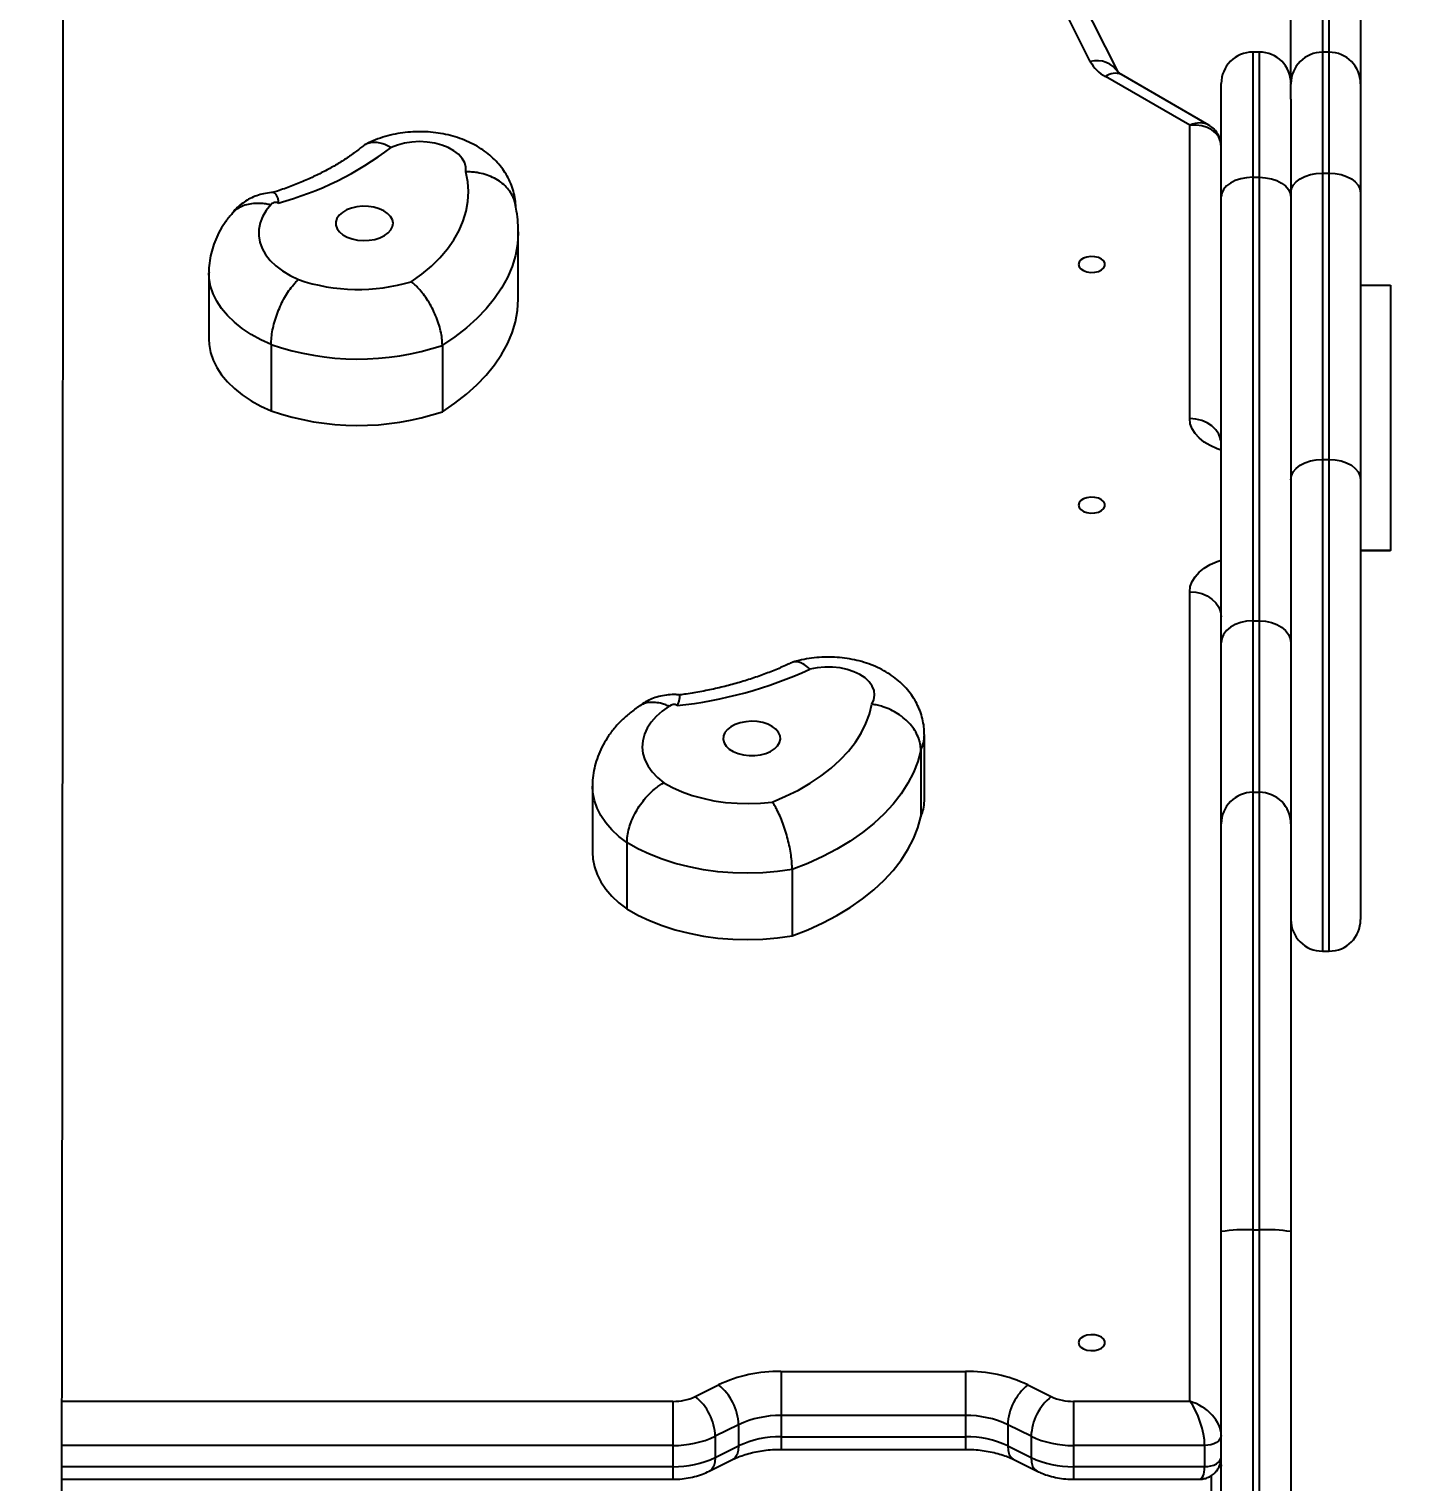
# Model space of a CAD drawing. Header units: millimetres. Extents: x -5684 to 4493, y -3963 to 3401.
# Drawn here: x -1857.9 to -1439.6, y 1134 to 1572 of the extents above; entities that cross this region are included whole.
import ezdxf

# ---------------------------------------------------------------- set-up
doc = ezdxf.new("R2010")
doc.units = ezdxf.units.MM
for name, color, linetype in [('DIKOM_ОБЪЕКТ', 7, 'Continuous'), ('DIKOM_РАЗМЕР_ЗОНА', 7, 'Continuous'), ('DIKOM_РАЗМЕР_ОБЪЕКТА', 7, 'Continuous')]:
    doc.layers.add(name, color=color, linetype=linetype)
doc.styles.add('style1', font='arial.ttf', dxfattribs={"width": 0.8})
doc.dimstyles.new('1-50', dxfattribs={"dimtxt": 300, "dimasz": 200, "dimexe": 100, "dimexo": 0, "dimgap": 100, "dimtad": 1, "dimdec": 0, "dimtxsty": 'style1', "dimcen": 0, "dimclrd": 7, "dimclre": 7, "dimadec": 1, "dimazin": 2, "dimtfac": 1, "dimtdec": 0, "dimtmove": 0, "dimatfit": 3, "dimfxl": 0, "dimlwd": 25, "dimlwe": 18, "dimarcsym": 0})

# ---------------------------------------------------------------- blocks, each defined once
blk = doc.blocks.new('*D10')
at = {"layer": 'Defpoints', "color": 0, "transparency": 16777216}
for p in [(-1818.33, 3401.44), (-5234.13, -2954), (1.4, -2954)]:
    blk.add_point(p, dxfattribs=at)
at = {"layer": 'DIKOM_РАЗМЕР_ЗОНА', "color": 7, "lineweight": 18, "transparency": 16777216}
for p, q in [((-1818.33, 3401.44), (-5334.13, 3401.44)), ((1.4, -2954), (-5334.13, -2954))]:
    blk.add_line(p, q, dxfattribs=at)
at = {"layer": 'DIKOM_РАЗМЕР_ЗОНА', "color": 7, "lineweight": 25, "transparency": 16777216}
blk.add_line((-5234.13, 3201.44), (-5234.13, -2754), dxfattribs=at)
at = {"layer": 'DIKOM_РАЗМЕР_ЗОНА', "color": 7, "transparency": 16777216}
for points in [[(-5267.46, 3201.44), (-5200.79, 3201.44), (-5234.13, 3401.44)], [(-5267.46, -2754), (-5200.79, -2754), (-5234.13, -2954)]]:
    blk.add_solid(points, dxfattribs=at)
at = {"layer": 'DIKOM_РАЗМЕР_ЗОНА', "color": 0, "transparency": 16777216, "insert": (-5487.4, -234.84), "char_height": 300, "attachment_point": 5, "rotation": 90, "style": 'style1'}
blk.add_mtext('6350', dxfattribs=at)
blk = doc.blocks.new('*D11')
at = {"layer": 'Defpoints', "color": 0, "transparency": 16777216}
for p in [(-3580.77, 1935), (-1952.03, 1935), (1.4, -915)]:
    blk.add_point(p, dxfattribs=at)
at = {"layer": 'DIKOM_РАЗМЕР_ОБЪЕКТА', "color": 7, "lineweight": 18, "transparency": 16777216}
for p, q in [((-1952.03, 1935), (-3680.77, 1935)), ((1.4, -915), (-3680.77, -915))]:
    blk.add_line(p, q, dxfattribs=at)
at = {"layer": 'DIKOM_РАЗМЕР_ОБЪЕКТА', "color": 7, "lineweight": 25, "transparency": 16777216}
blk.add_line((-3580.77, -715), (-3580.77, 1735), dxfattribs=at)
at = {"layer": 'DIKOM_РАЗМЕР_ОБЪЕКТА', "color": 7, "transparency": 16777216}
for points in [[(-3614.1, 1735), (-3547.44, 1735), (-3580.77, 1935)], [(-3614.1, -715), (-3547.44, -715), (-3580.77, -915)]]:
    blk.add_solid(points, dxfattribs=at)
at = {"layer": 'DIKOM_РАЗМЕР_ОБЪЕКТА', "color": 0, "transparency": 16777216, "insert": (-3833.94, 268.84), "char_height": 300, "attachment_point": 5, "rotation": 90, "style": 'style1'}
blk.add_mtext('2850', dxfattribs=at)

msp = doc.modelspace()

# ---------------------------------------------------------------- linework, layer by layer
at = {"layer": 'DIKOM_ОБЪЕКТ'}
for p, q in [((-1468.1, 1676.92), (-1468.1, 1565.04)), ((-1466.1, 1565.04), (-1466.1, 1676.92)), ((-1477.6, 1555.58), (-1477.6, 1669.28)), ((-1456.6, 1669.28), (-1456.6, 1555.54)), ((-1538.07, 1562.22), (-1574.33, 1634.5)), ((-1529.58, 1558.88), (-1565.84, 1631.16)), ((-1487.1, 1565.08), (-1489.1, 1565.08)), ((-1489.1, 1565.08), (-1489.1, 1527.34)), ((-1487.1, 1527.34), (-1487.1, 1565.08)), ((-1466.1, 1565.04), (-1468.1, 1565.04)), ((-1468.1, 1565.04), (-1468.1, 1528.61)), ((-1466.1, 1528.61), (-1466.1, 1565.04)), ((-1508.1, 1543.02), (-1533.46, 1557.69)), ((-1502.35, 1543.07), (-1528.7, 1558.31)), ((-1498.6, 1521.42), (-1498.6, 1555.58)), ((-1477.6, 1555.58), (-1477.6, 1555.46)), ((-1477.6, 1550.88), (-1477.6, 1555.46)), ((-1456.6, 1555.54), (-1456.6, 1522.75)), ((-1477.6, 1550.88), (-1477.6, 1521.42)), ((-1508.1, 1454.58), (-1508.1, 1543.02)), ((-1489.1, 1527.34), (-1489.1, 1393.59)), ((-1489.1, 1527.34), (-1487.1, 1527.34)), ((-1487.1, 1393.59), (-1487.1, 1527.34)), ((-1468.1, 1528.61), (-1468.1, 1442.29)), ((-1468.1, 1528.61), (-1466.1, 1528.61)), ((-1466.1, 1442.29), (-1466.1, 1528.61)), ((-1498.6, 1386.99), (-1498.6, 1521.42)), ((-1477.6, 1521.42), (-1477.6, 1386.99)), ((-1456.6, 1522.75), (-1456.6, 1436.14)), ((-1710.47, 1490.91), (-1710.47, 1510.91)), ((-1803.7, 1498.52), (-1803.7, 1478.52)), ((-1456.6, 1494.8), (-1447.6, 1494.8)), ((-1447.6, 1494.8), (-1447.6, 1414.81)), ((-1784.94, 1476.93), (-1784.94, 1456.93)), ((-1733.34, 1476.67), (-1733.34, 1456.66)), ((-1468.1, 1442.29), (-1466.1, 1442.29)), ((-1468.1, 1442.29), (-1468.1, 1294.01)), ((-1466.1, 1294.01), (-1466.1, 1442.29)), ((-1456.6, 1436.14), (-1456.6, 1303.51)), ((-1447.6, 1414.81), (-1456.6, 1414.81)), ((-1447.6, 1414.75), (-1456.6, 1414.75)), ((-1447.6, 1414.75), (-1447.6, 1414.81)), ((-1508.1, 1158.28), (-1508.1, 1402.39)), ((-1489.1, 1393.59), (-1489.1, 1341.9)), ((-1489.1, 1393.59), (-1487.1, 1393.59)), ((-1487.1, 1341.9), (-1487.1, 1393.59)), ((-1498.6, 1332.4), (-1498.6, 1386.99)), ((-1477.6, 1386.99), (-1477.6, 1332.4)), ((-1588.06, 1339.28), (-1588.06, 1359.28)), ((-1589.15, 1354.56), (-1589.15, 1334.55)), ((-1688.1, 1343.77), (-1688.1, 1323.76)), ((-1489.1, 1341.9), (-1487.1, 1341.9)), ((-1677.7, 1326.75), (-1677.7, 1306.74)), ((-1627.93, 1318.58), (-1627.93, 1298.58)), ((-1477.6, 1311.42), (-1477.6, 1311.43)), ((-1468.1, 1294.01), (-1466.1, 1294.01)), ((-1498.6, 1110.95), (-1498.6, 1209.44)), ((-1489.1, 1209.95), (-1489.1, 1101.01)), ((-1489.1, 1209.95), (-1487.1, 1209.95)), ((-1487.1, 1101.01), (-1487.1, 1209.95)), ((-1477.6, 1209.44), (-1477.6, 1093.61)), ((-1477.6, 1175.49), (-1477.6, 1175.48)), ((-1631.27, 1167.3), (-1575.69, 1167.3)), ((-1631.27, 1167.3), (-1631.27, 1154)), ((-1575.69, 1167.3), (-1575.69, 1154)), ((-1657.14, 1159.73), (-1650.1, 1163.23)), ((-1556.87, 1163.23), (-1549.83, 1159.73)), ((-1847.97, 1158.28), (-1663.84, 1158.28)), ((-1663.84, 1158.28), (-1663.84, 1144.98)), ((-1543.13, 1158.28), (-1543.13, 1144.98)), ((-1543.13, 1158.28), (-1508.1, 1158.28)), ((-1575.69, 1154), (-1631.27, 1154)), ((-1631.27, 1154), (-1631.27, 1147.6)), ((-1575.69, 1154), (-1575.69, 1147.6)), ((-1644.04, 1151.24), (-1651.08, 1147.74)), ((-1651.08, 1147.74), (-1651.08, 1141.34)), ((-1644.04, 1151.24), (-1644.04, 1144.84)), ((-1555.89, 1147.74), (-1562.93, 1151.24)), ((-1562.93, 1151.24), (-1562.93, 1144.84)), ((-1555.89, 1147.74), (-1555.89, 1141.34)), ((-1663.84, 1144.98), (-1847.99, 1144.98)), ((-1663.84, 1144.98), (-1663.84, 1138.58)), ((-1651.08, 1141.34), (-1644.04, 1144.84)), ((-1631.27, 1147.6), (-1575.69, 1147.6)), ((-1631.27, 1147.6), (-1631.27, 1143.79)), ((-1631.27, 1143.79), (-1575.69, 1143.79)), ((-1575.69, 1147.6), (-1575.69, 1143.79)), ((-1562.93, 1144.84), (-1555.89, 1141.34)), ((-1503.6, 1144.98), (-1543.13, 1144.98)), ((-1543.13, 1144.98), (-1543.13, 1138.58)), ((-1503.6, 1144.98), (-1503.6, 1138.58)), ((-1652.91, 1137.22), (-1645.87, 1140.72)), ((-1561.1, 1140.72), (-1554.06, 1137.22)), ((-1848, 1138.58), (-1663.84, 1138.58)), ((-1848, 1134.77), (-1663.84, 1134.77)), ((-1663.84, 1138.58), (-1663.84, 1134.77)), ((-1543.13, 1138.58), (-1503.6, 1138.58)), ((-1543.13, 1138.58), (-1543.13, 1134.77)), ((-1543.13, 1134.77), (-1505.4, 1134.77)), ((-1501.6, 1135.89), (-1501.6, 1130.63)), ((-1498.6, 1138.77), (-1499.2, 1138.77))]:
    msp.add_line(p, q, dxfattribs=at)
at = {"layer": 'DIKOM_ОБЪЕКТ', "flags": 128}
for points in [[(-1726.22, 1528.96), (-1726.22, 1530.35), (-1726.59, 1531.72), (-1727.34, 1533.04), (-1728.44, 1534.26), (-1729.86, 1535.36), (-1731.56, 1536.3), (-1733.5, 1537.07), (-1735.62, 1537.62), (-1737.87, 1537.97), (-1740.18, 1538.08), (-1742.49, 1537.97), (-1744.74, 1537.62), (-1746.86, 1537.06), (-1748.8, 1536.3)], [(-1742.69, 1495.86), (-1739.52, 1498.14), (-1736.65, 1500.56), (-1734.07, 1503.1), (-1731.81, 1505.75), (-1729.88, 1508.49), (-1728.29, 1511.31), (-1727.05, 1514.18), (-1726.16, 1517.11), (-1725.63, 1520.07), (-1725.47, 1523.04), (-1725.66, 1526.01), (-1726.22, 1528.96)], [(-1489.1, 1527.34), (-1490.96, 1527.22), (-1492.74, 1526.89), (-1494.38, 1526.34), (-1495.82, 1525.61), (-1497, 1524.71), (-1497.88, 1523.69), (-1498.42, 1522.58), (-1498.6, 1521.42)], [(-1487.1, 1527.34), (-1485.25, 1527.22), (-1483.47, 1526.89), (-1481.83, 1526.34), (-1480.39, 1525.61), (-1479.2, 1524.71), (-1478.33, 1523.69), (-1477.79, 1522.58), (-1477.6, 1521.42)], [(-1477.6, 1522.75), (-1477.42, 1523.89), (-1476.88, 1524.99), (-1476, 1526.01), (-1474.82, 1526.89), (-1473.38, 1527.62), (-1471.74, 1528.16), (-1469.96, 1528.5), (-1468.1, 1528.61)], [(-1466.1, 1528.61), (-1464.25, 1528.5), (-1462.47, 1528.16), (-1460.83, 1527.62), (-1459.39, 1526.89), (-1458.2, 1526.01), (-1457.33, 1524.99), (-1456.79, 1523.89), (-1456.6, 1522.75)], [(-1784.98, 1519.02), (-1786.41, 1517.28), (-1787.5, 1515.45), (-1788.25, 1513.56), (-1788.64, 1511.64), (-1788.66, 1509.69), (-1788.33, 1507.76), (-1787.64, 1505.87), (-1786.59, 1504.03), (-1785.21, 1502.27), (-1783.52, 1500.62), (-1781.52, 1499.09), (-1779.25, 1497.7), (-1776.74, 1496.48)], [(-1782.77, 1519.58), (-1783.08, 1519.69), (-1783.44, 1519.74), (-1783.8, 1519.74), (-1784.15, 1519.69), (-1784.46, 1519.58), (-1784.72, 1519.42), (-1784.89, 1519.23), (-1784.98, 1519.02)], [(-1752.37, 1517.87), (-1753.95, 1518.32), (-1755.64, 1518.56), (-1757.39, 1518.6), (-1759.11, 1518.43), (-1760.74, 1518.06), (-1762.2, 1517.49), (-1763.45, 1516.76), (-1764.43, 1515.89), (-1765.1, 1514.92), (-1765.43, 1513.9), (-1765.41, 1512.85), (-1765.03, 1511.83), (-1764.32, 1510.87), (-1763.31, 1510.02), (-1762.03, 1509.31), (-1760.53, 1508.76), (-1758.89, 1508.41), (-1757.16, 1508.27), (-1755.42, 1508.34), (-1753.73, 1508.61), (-1752.18, 1509.08), (-1750.81, 1509.74), (-1749.69, 1510.54), (-1748.86, 1511.46), (-1748.36, 1512.46), (-1748.21, 1513.51), (-1748.41, 1514.55), (-1748.95, 1515.54), (-1749.82, 1516.45), (-1750.97, 1517.24), (-1752.37, 1517.87)], [(-1710.47, 1510.89), (-1710.47, 1510.59), (-1710.7, 1507.19), (-1711.32, 1503.8), (-1712.33, 1500.45), (-1713.72, 1497.15), (-1715.48, 1493.91), (-1717.61, 1490.75), (-1720.09, 1487.69), (-1722.92, 1484.73), (-1726.09, 1481.9), (-1729.56, 1479.21), (-1733.34, 1476.67)], [(-1541.6, 1501.06), (-1541.43, 1500.35), (-1540.91, 1499.71), (-1540.1, 1499.19), (-1539.07, 1498.83), (-1537.9, 1498.67), (-1536.71, 1498.72), (-1535.6, 1498.98), (-1534.67, 1499.43), (-1534, 1500.02), (-1533.65, 1500.7), (-1533.65, 1501.42), (-1534, 1502.1), (-1534.67, 1502.69), (-1535.6, 1503.14), (-1536.71, 1503.4), (-1537.9, 1503.45), (-1539.07, 1503.29), (-1540.1, 1502.94), (-1540.91, 1502.41), (-1541.43, 1501.77), (-1541.6, 1501.06)], [(-1784.94, 1476.93), (-1788.07, 1478.37), (-1790.97, 1479.98), (-1793.62, 1481.73), (-1795.99, 1483.62), (-1798.08, 1485.63), (-1799.85, 1487.74), (-1801.3, 1489.94), (-1802.42, 1492.21), (-1803.19, 1494.53), (-1803.61, 1496.89), (-1803.7, 1498.5)], [(-1733.34, 1456.66), (-1729.56, 1459.21), (-1726.09, 1461.9), (-1722.92, 1464.73), (-1720.09, 1467.68), (-1717.61, 1470.75), (-1715.48, 1473.9), (-1713.72, 1477.14), (-1712.33, 1480.45), (-1711.32, 1483.8), (-1710.7, 1487.18), (-1710.47, 1490.59), (-1710.47, 1490.91)], [(-1803.7, 1478.52), (-1803.61, 1476.88), (-1803.19, 1474.53), (-1802.42, 1472.21), (-1801.3, 1469.94), (-1799.85, 1467.74), (-1798.08, 1465.63), (-1795.99, 1463.62), (-1793.62, 1461.73), (-1790.97, 1459.97), (-1788.07, 1458.37), (-1784.94, 1456.93)], [(-1498.6, 1445.06), (-1499.84, 1445.49), (-1501.89, 1446.42), (-1503.71, 1447.51), (-1505.25, 1448.74), (-1506.48, 1450.09), (-1507.37, 1451.54), (-1507.92, 1453.04), (-1508.1, 1454.58)], [(-1498.74, 1448.26), (-1498.79, 1448.46), (-1499.33, 1449.88), (-1500.2, 1451.2), (-1501.39, 1452.35), (-1502.83, 1453.3), (-1504.47, 1454), (-1506.25, 1454.43), (-1508.1, 1454.58)], [(-1477.6, 1436.14), (-1477.42, 1437.34), (-1476.88, 1438.49), (-1476, 1439.56), (-1474.82, 1440.49), (-1473.38, 1441.25), (-1471.74, 1441.82), (-1469.96, 1442.17), (-1468.1, 1442.29)], [(-1466.1, 1442.29), (-1464.25, 1442.17), (-1462.47, 1441.82), (-1460.83, 1441.25), (-1459.39, 1440.49), (-1458.2, 1439.56), (-1457.33, 1438.49), (-1456.79, 1437.34), (-1456.6, 1436.14)], [(-1541.6, 1428.49), (-1541.43, 1427.78), (-1540.91, 1427.13), (-1540.1, 1426.61), (-1539.07, 1426.25), (-1537.9, 1426.09), (-1536.71, 1426.15), (-1535.6, 1426.41), (-1534.67, 1426.85), (-1534, 1427.44), (-1533.65, 1428.13), (-1533.65, 1428.84), (-1534, 1429.53), (-1534.67, 1430.12), (-1535.6, 1430.56), (-1536.71, 1430.82), (-1537.9, 1430.88), (-1539.07, 1430.72), (-1540.1, 1430.36), (-1540.91, 1429.84), (-1541.43, 1429.19), (-1541.6, 1428.49)], [(-1508.1, 1402.39), (-1507.92, 1403.93), (-1507.37, 1405.44), (-1506.48, 1406.88), (-1505.25, 1408.23), (-1503.71, 1409.46), (-1501.89, 1410.55), (-1499.84, 1411.48), (-1498.6, 1411.91)], [(-1508.1, 1402.39), (-1506.25, 1402.25), (-1504.47, 1401.82), (-1502.83, 1401.11), (-1501.39, 1400.17), (-1500.2, 1399.02), (-1499.33, 1397.7), (-1498.79, 1396.28), (-1498.6, 1394.79)], [(-1489.1, 1393.59), (-1490.96, 1393.47), (-1492.74, 1393.09), (-1494.38, 1392.48), (-1495.82, 1391.66), (-1497, 1390.66), (-1497.88, 1389.51), (-1498.42, 1388.27), (-1498.6, 1386.99)], [(-1487.1, 1393.59), (-1485.25, 1393.47), (-1483.47, 1393.09), (-1481.83, 1392.48), (-1480.39, 1391.66), (-1479.2, 1390.66), (-1478.33, 1389.51), (-1477.79, 1388.27), (-1477.6, 1386.99)], [(-1603.88, 1368.45), (-1603.28, 1369.8), (-1603.06, 1371.18), (-1603.23, 1372.57), (-1603.77, 1373.92), (-1604.67, 1375.2), (-1605.92, 1376.37), (-1607.47, 1377.4), (-1609.28, 1378.27), (-1611.31, 1378.94), (-1613.49, 1379.41), (-1615.78, 1379.65), (-1618.09, 1379.66), (-1620.38, 1379.45), (-1622.58, 1379.01)], [(-1664.93, 1367.85), (-1667.05, 1366.38), (-1668.88, 1364.78), (-1670.41, 1363.07), (-1671.61, 1361.26), (-1672.46, 1359.39), (-1672.96, 1357.47), (-1673.09, 1355.53), (-1672.87, 1353.6), (-1672.28, 1351.69), (-1671.35, 1349.83), (-1670.07, 1348.04), (-1668.47, 1346.36), (-1666.56, 1344.79)], [(-1633.9, 1338.97), (-1629.87, 1340.69), (-1626.05, 1342.59), (-1622.48, 1344.66), (-1619.17, 1346.87), (-1616.14, 1349.22), (-1613.4, 1351.7), (-1610.98, 1354.29), (-1608.87, 1356.98), (-1607.1, 1359.76), (-1605.68, 1362.61), (-1604.6, 1365.51), (-1603.88, 1368.45)], [(-1633.89, 1361.73), (-1635.22, 1362.41), (-1636.75, 1362.91), (-1638.42, 1363.21), (-1640.16, 1363.31), (-1641.9, 1363.2), (-1643.56, 1362.87), (-1645.08, 1362.36), (-1646.39, 1361.67), (-1647.45, 1360.84), (-1648.2, 1359.89), (-1648.63, 1358.88), (-1648.7, 1357.83), (-1648.42, 1356.8), (-1647.81, 1355.82), (-1646.87, 1354.94), (-1645.66, 1354.18), (-1644.22, 1353.59), (-1642.61, 1353.19), (-1640.89, 1352.98), (-1639.15, 1352.99), (-1637.44, 1353.21), (-1635.84, 1353.63), (-1634.42, 1354.24), (-1633.23, 1355), (-1632.32, 1355.89), (-1631.72, 1356.88), (-1631.47, 1357.92), (-1631.57, 1358.96), (-1632.03, 1359.97), (-1632.81, 1360.91), (-1633.89, 1361.73)], [(-1589.15, 1354.56), (-1590.07, 1351.2), (-1591.36, 1347.88), (-1593.04, 1344.62), (-1595.08, 1341.45), (-1597.48, 1338.36), (-1600.23, 1335.38), (-1603.31, 1332.52), (-1606.72, 1329.79), (-1610.42, 1327.21), (-1614.42, 1324.79), (-1618.68, 1322.54), (-1623.19, 1320.46), (-1627.93, 1318.58)], [(-1677.7, 1326.75), (-1680.11, 1328.62), (-1682.23, 1330.62), (-1684.05, 1332.72), (-1685.54, 1334.91), (-1686.7, 1337.17), (-1687.51, 1339.48), (-1687.98, 1341.83), (-1688.1, 1343.77)], [(-1666.56, 1344.79), (-1663.93, 1343.35), (-1661.08, 1342.08), (-1658.03, 1340.99), (-1654.82, 1340.09), (-1651.47, 1339.38), (-1648.02, 1338.87), (-1644.5, 1338.58), (-1640.95, 1338.5), (-1637.41, 1338.63), (-1633.9, 1338.97)], [(-1627.93, 1298.58), (-1623.19, 1300.46), (-1618.68, 1302.53), (-1614.42, 1304.78), (-1610.42, 1307.2), (-1606.72, 1309.79), (-1603.31, 1312.51), (-1600.23, 1315.37), (-1597.48, 1318.35), (-1595.08, 1321.44), (-1593.04, 1324.62), (-1591.36, 1327.88), (-1590.07, 1331.19), (-1589.15, 1334.55)], [(-1688.1, 1323.76), (-1687.98, 1321.83), (-1687.51, 1319.48), (-1686.7, 1317.16), (-1685.54, 1314.9), (-1684.05, 1312.71), (-1682.23, 1310.61), (-1680.11, 1308.62), (-1677.7, 1306.74)], [(-1627.93, 1318.58), (-1632.32, 1317.98), (-1636.79, 1317.62), (-1641.3, 1317.5), (-1645.81, 1317.61), (-1650.28, 1317.97), (-1654.68, 1318.57), (-1658.97, 1319.4), (-1663.13, 1320.45), (-1667.11, 1321.73), (-1670.88, 1323.21), (-1674.42, 1324.89), (-1677.7, 1326.75)], [(-1677.7, 1306.74), (-1674.42, 1304.88), (-1670.88, 1303.21), (-1667.11, 1301.72), (-1663.13, 1300.45), (-1658.97, 1299.4), (-1654.68, 1298.57), (-1650.28, 1297.97), (-1645.81, 1297.61), (-1641.3, 1297.49), (-1636.79, 1297.62), (-1632.32, 1297.98), (-1627.93, 1298.58)], [(-1541.6, 1175.97), (-1541.43, 1175.26), (-1540.91, 1174.62), (-1540.1, 1174.1), (-1539.07, 1173.74), (-1537.9, 1173.58), (-1536.71, 1173.63), (-1535.6, 1173.89), (-1534.67, 1174.34), (-1534, 1174.93), (-1533.65, 1175.61), (-1533.65, 1176.33), (-1534, 1177.01), (-1534.67, 1177.6), (-1535.6, 1178.05), (-1536.71, 1178.31), (-1537.9, 1178.36), (-1539.07, 1178.2), (-1540.1, 1177.85), (-1540.91, 1177.32), (-1541.43, 1176.68), (-1541.6, 1175.97)], [(-1498.6, 1147.98), (-1498.7, 1147.39), (-1498.98, 1146.83), (-1499.45, 1146.31), (-1500.07, 1145.86), (-1500.83, 1145.48), (-1501.69, 1145.21), (-1502.63, 1145.04), (-1503.6, 1144.98)], [(-1644.04, 1144.84), (-1644.15, 1143.44), (-1644.5, 1142.26), (-1645.06, 1141.35), (-1645.81, 1140.75), (-1645.87, 1140.72)], [(-1562.93, 1144.84), (-1562.82, 1143.44), (-1562.47, 1142.26), (-1561.91, 1141.35), (-1561.16, 1140.75), (-1561.1, 1140.72)], [(-1651.08, 1141.34), (-1651.19, 1139.94), (-1651.54, 1138.76), (-1652.1, 1137.85), (-1652.85, 1137.25), (-1652.91, 1137.22)], [(-1555.89, 1141.34), (-1555.78, 1139.94), (-1555.43, 1138.76), (-1554.87, 1137.85), (-1554.12, 1137.25), (-1554.04, 1137.21)], [(-1503.6, 1138.58), (-1502.63, 1138.63), (-1501.69, 1138.81), (-1500.83, 1139.08), (-1500.07, 1139.46), (-1499.45, 1139.91), (-1498.98, 1140.43), (-1498.7, 1140.99), (-1498.6, 1141.58)], [(-1498.74, 1139.8), (-1498.72, 1139.71), (-1498.6, 1138.77)]]:
    msp.add_lwpolyline(points, dxfattribs=at)
at = {"layer": 'DIKOM_ОБЪЕКТ'}
for centre, radius, start, end in [((-1489.1, 1555.58), 9.5, 90, 180), ((-1487.1, 1555.58), 9.5, 0, 90), ((-1468.1, 1555.54), 9.5, 90, 180), ((-1466.1, 1555.54), 9.5, 0, 90), ((-1536.08, 1554.81), 7.67, 32.0713, 105.0246), ((-1528.11, 1567.74), 11.38, 209.0021, 241.9928), ((-1530.57, 1554.1), 4.6, 66.0549, 128.8541), ((-1808.81, 1615.35), 99.25, 285.2094, 307.2032), ((-1758.73, 1549.88), 56.35, 251.3633, 286.5416), ((-1758.75, 1552.4), 79.88, 250.8598, 288.547), ((-1758.75, 1532.39), 79.88, 250.8598, 288.547), ((-1676.47, 1497.16), 129.86, 276.1553, 294.5185), ((-1663.62, 1366.54), 1.85, 54.6236, 134.9839), ((-1599.05, 1359.33), 10.99, 334.2661, 359.7724), ((-1489.11, 1332.4), 9.5, 89.9926, 179.9926), ((-1487.1, 1332.4), 9.5, 0.0074, 90.0074), ((-1599.05, 1339.33), 10.99, 334.2663, 359.7553), ((-1468.1, 1303.51), 9.5, 180, 270), ((-1466.1, 1303.51), 9.5, 270, 0), ((-1491.47, 1165.05), 44.96, 86.9804, 99.1277), ((-1484.74, 1165.05), 44.96, 80.8723, 93.0196), ((-1631.85, 1124.38), 42.92, 89.237, 115.1666), ((-1575.12, 1124.38), 42.92, 64.8334, 90.763), ((-1660.29, 1150.55), 16.27, 2.4392, 51.2074), ((-1546.68, 1150.55), 16.27, 128.7926, 177.5608), ((-1663.64, 1173.55), 15.28, 269.237, 295.1666), ((-1667.33, 1147.05), 16.27, 2.4392, 51.2074), ((-1539.64, 1147.05), 16.27, 128.7926, 177.5608), ((-1543.33, 1173.55), 15.28, 244.8334, 270.763), ((-1631.66, 1124.9), 29.1, 89.237, 115.1666), ((-1575.31, 1124.9), 29.1, 64.8334, 90.763), ((-1663.45, 1174.08), 29.1, 269.237, 295.1666), ((-1543.52, 1174.08), 29.1, 244.8334, 270.763), ((-1631.66, 1118.5), 29.1, 89.237, 115.1666), ((-1575.31, 1118.5), 29.1, 64.8334, 90.763), ((-1663.45, 1167.67), 29.1, 269.237, 295.1666), ((-1543.52, 1167.67), 29.1, 244.8334, 270.763)]:
    msp.add_arc(centre, radius, start, end, dxfattribs=at)
for centre, major_axis, ratio, start_param, end_param in [((-1508.1, 1535.42), (6.46, 7.13), 0.654324, 0.139957, 0.945584), ((-1508.1, 1535.42), (9.23, 2.91), 0.770835, 6.044953, 7.615749), ((-1508.1, 1150.68), (8.75, -5.45), 0.679822, 0.400627, 1.971423), ((-1508.1, 1150.68), (-3.09, 9.44), 0.346791, 3.956188, 5.526984), ((-1508.1, 1144.27), (-3.09, 9.44), 0.346791, 3.028637, 3.956188)]:
    msp.add_ellipse(centre, major_axis=major_axis, ratio=ratio, start_param=start_param, end_param=end_param, dxfattribs=at)
for points, knots in [([(-1848.58, 446), (-1848.58, 446.93), (-1848.58, 449.41), (-1848.58, 453.42), (-1848.57, 460.02), (-1848.57, 468.47), (-1848.57, 479.19), (-1848.56, 489.95), (-1848.56, 500.55), (-1848.55, 511.38), (-1848.55, 522.52), (-1848.54, 534.33), (-1848.53, 545.65), (-1848.52, 557.08), (-1848.52, 568.5), (-1848.51, 579.8), (-1848.51, 590.24), (-1848.5, 599.82), (-1848.5, 608.8), (-1848.49, 630.14), (-1848.47, 664.4), (-1848.45, 705.16), (-1848.43, 739.64), (-1848.42, 767.69), (-1848.41, 795.57), (-1848.39, 823.25), (-1848.37, 850.71), (-1848.36, 875.12), (-1848.35, 896.46), (-1848.33, 914.73), (-1848.32, 932.5), (-1848.31, 949.65), (-1848.29, 965.73), (-1848.28, 980.66), (-1848.26, 994.38), (-1848.25, 1007.16), (-1848.23, 1019.1), (-1848.21, 1030.21), (-1848.2, 1040.58), (-1848.18, 1050.29), (-1848.16, 1059.5), (-1848.14, 1069.51), (-1848.12, 1080.22), (-1848.09, 1091.73), (-1848.07, 1103.25), (-1848.04, 1115.16), (-1848.02, 1126.97), (-1848, 1138.79), (-1847.98, 1150.54), (-1847.96, 1163.08), (-1847.94, 1176.36), (-1847.92, 1190.31), (-1847.9, 1205.72), (-1847.88, 1222.63), (-1847.86, 1241.06), (-1847.85, 1260.02), (-1847.82, 1282.19), (-1847.8, 1307.64), (-1847.77, 1336.35), (-1847.75, 1365.22), (-1847.72, 1394.19), (-1847.7, 1425.18), (-1847.67, 1458.31), (-1847.64, 1493.79), (-1847.62, 1524.89), (-1847.6, 1551.19), (-1847.58, 1572.2), (-1847.57, 1592.7), (-1847.56, 1608.68), (-1847.55, 1620.21), (-1847.54, 1627.46), (-1847.54, 1634.92), (-1847.53, 1642.94), (-1847.53, 1651.8), (-1847.52, 1661.37), (-1847.52, 1671.62), (-1847.51, 1682.52), (-1847.5, 1694.26), (-1847.5, 1706.84), (-1847.49, 1720.84), (-1847.48, 1736.35), (-1847.47, 1753.43), (-1847.46, 1771.58), (-1847.45, 1790.81), (-1847.44, 1811.12), (-1847.43, 1832.49), (-1847.41, 1854.92), (-1847.41, 1870.23), (-1847.4, 1878.05)], [0, 0, 0, 0, 0.001498, 0.003989, 0.006445, 0.012118, 0.017672, 0.024107, 0.030318, 0.036301, 0.04398, 0.051268, 0.058164, 0.064674, 0.071918, 0.078615, 0.084763, 0.090361, 0.095472, 0.100516, 0.12772, 0.155228, 0.1717, 0.188174, 0.204661, 0.221178, 0.237752, 0.254405, 0.26601, 0.277604, 0.289167, 0.300684, 0.312153, 0.322908, 0.333648, 0.344402, 0.355189, 0.366017, 0.376692, 0.387401, 0.398131, 0.408864, 0.42417, 0.439439, 0.454657, 0.469813, 0.484904, 0.496816, 0.508717, 0.520626, 0.532558, 0.544521, 0.556506, 0.570663, 0.584852, 0.599066, 0.613303, 0.633672, 0.654032, 0.67433, 0.694581, 0.714799, 0.73878, 0.762731, 0.786671, 0.800714, 0.81431, 0.827405, 0.840005, 0.844582, 0.849091, 0.853587, 0.858525, 0.864005, 0.870028, 0.876206, 0.882869, 0.890018, 0.897653, 0.905776, 0.915419, 0.925671, 0.936534, 0.948007, 0.960092, 0.972786, 0.98609, 1, 1, 1, 1]), ([(-1528.7, 1558.31), (-1528.82, 1558.38), (-1529.17, 1558.6), (-1529.52, 1558.87), (-1529.68, 1559.05), (-1529.66, 1559.02), (-1529.65, 1559.01)], [0, 0, 0, 0, 0.1852, 0.531617, 0.885493, 1, 1, 1, 1]), ([(-1498.6, 1536.57), (-1498.63, 1537.01), (-1498.67, 1537.99), (-1499.11, 1539.44), (-1499.84, 1540.83), (-1500.84, 1541.98), (-1501.71, 1542.72), (-1502.26, 1543), (-1502.38, 1543.05)], [0, 0, 0, 0, 0.167964, 0.371717, 0.569464, 0.761912, 0.951253, 1, 1, 1, 1]), ([(-1748.8, 1536.3), (-1748.81, 1536.31), (-1749.62, 1536.79), (-1751.05, 1537.43), (-1753.01, 1537.85), (-1754.66, 1537.85), (-1756.14, 1537.42), (-1757.07, 1536.98), (-1757.44, 1536.6), (-1757.45, 1536.59)], [0, 0, 0, 0, 0.003545, 0.251803, 0.435328, 0.624113, 0.806833, 0.994799, 1, 1, 1, 1]), ([(-1711.22, 1518.43), (-1711.23, 1518.79), (-1711.24, 1519.97), (-1711.59, 1521.96), (-1712.25, 1524.35), (-1713.21, 1526.63), (-1714.42, 1528.79), (-1715.89, 1530.82), (-1717.59, 1532.7), (-1719.53, 1534.43), (-1721.7, 1536), (-1724.09, 1537.39), (-1726.68, 1538.58), (-1729.45, 1539.56), (-1732.35, 1540.3), (-1735.34, 1540.81), (-1738.38, 1541.08), (-1741.45, 1541.1), (-1744.52, 1540.87), (-1747.57, 1540.4), (-1750.57, 1539.66), (-1753.49, 1538.65), (-1755.48, 1537.77), (-1756.48, 1537.22), (-1756.59, 1537.16)], [0, 0, 0, 0, 0.018799, 0.062922, 0.106674, 0.150311, 0.194106, 0.238347, 0.283334, 0.329351, 0.376622, 0.425228, 0.475048, 0.525756, 0.576907, 0.628143, 0.67938, 0.730689, 0.782235, 0.834166, 0.886682, 0.939929, 0.9939, 1, 1, 1, 1]), ([(-1757.45, 1536.59), (-1757.8, 1536.32), (-1759, 1535.33), (-1761.26, 1533.68), (-1764.32, 1531.69), (-1767.63, 1529.77), (-1771.17, 1527.95), (-1774.92, 1526.23), (-1778.88, 1524.64), (-1782.12, 1523.47), (-1784.09, 1522.87), (-1784.61, 1522.71)], [0, 0, 0, 0, 0.051096, 0.179574, 0.308082, 0.43662, 0.565322, 0.694277, 0.823536, 0.953118, 1, 1, 1, 1]), ([(-1711.41, 1519.44), (-1711.58, 1520.08), (-1711.94, 1521.36), (-1712.99, 1523.15), (-1714.38, 1524.78), (-1716.13, 1526.21), (-1718.14, 1527.36), (-1720.41, 1528.23), (-1722.55, 1528.72), (-1724.5, 1528.94), (-1725.63, 1528.97), (-1726.21, 1528.96), (-1726.22, 1528.96)], [0, 0, 0, 0, 0.116722, 0.235091, 0.356888, 0.47537, 0.597271, 0.716059, 0.838264, 0.917436, 0.997583, 1, 1, 1, 1]), ([(-1784.39, 1522.71), (-1784.54, 1522.71), (-1785.49, 1522.71), (-1787.15, 1522.42), (-1789.3, 1521.83), (-1791.28, 1520.99), (-1793.11, 1519.91), (-1794.76, 1518.61), (-1796.02, 1517.38), (-1796.63, 1516.54), (-1796.83, 1516.26)], [0, 0, 0, 0, 0.0314482, 0.1958541, 0.3452549, 0.4928966, 0.6389818, 0.7840379, 0.9285537, 1, 1, 1, 1]), ([(-1782.77, 1519.58), (-1782.77, 1519.59), (-1782.7, 1519.97), (-1782.78, 1520.71), (-1783.1, 1521.68), (-1783.58, 1522.39), (-1784.05, 1522.75), (-1784.31, 1522.7), (-1784.39, 1522.68)], [0, 0, 0, 0, 0.002572, 0.193685, 0.391812, 0.639348, 0.894131, 1, 1, 1, 1]), ([(-1796.75, 1516.34), (-1796.87, 1516.22), (-1797.71, 1515.29), (-1799.07, 1513.43), (-1800.69, 1510.74), (-1801.96, 1507.94), (-1802.9, 1505.1), (-1803.47, 1502.22), (-1803.72, 1500.01), (-1803.67, 1498.77), (-1803.66, 1498.49)], [0, 0, 0, 0, 0.0263162, 0.1903408, 0.3512542, 0.5078377, 0.6605048, 0.8099074, 0.956794, 1, 1, 1, 1]), ([(-1784.98, 1519.02), (-1785, 1519.02), (-1785.54, 1519.13), (-1786.59, 1519.32), (-1788.37, 1519.5), (-1790.34, 1519.47), (-1792.4, 1519.1), (-1794.25, 1518.37), (-1795.73, 1517.45), (-1796.44, 1516.66), (-1796.73, 1516.32)], [0, 0, 0, 0, 0.0025889, 0.110984, 0.2208939, 0.3835338, 0.550885, 0.7134141, 0.8806489, 1, 1, 1, 1]), ([(-1710.49, 1510.89), (-1710.5, 1511.8), (-1710.52, 1513.89), (-1710.85, 1516.76), (-1711.26, 1518.67), (-1711.43, 1519.44)], [0, 0, 0, 0, 0.31897, 0.727768, 1, 1, 1, 1]), ([(-1784.94, 1476.93), (-1784.92, 1477.62), (-1784.87, 1479.01), (-1784.52, 1481.29), (-1783.95, 1483.68), (-1783.18, 1486.06), (-1782.23, 1488.43), (-1781.13, 1490.66), (-1779.89, 1492.73), (-1778.72, 1494.34), (-1777.68, 1495.57), (-1777.07, 1496.18), (-1776.76, 1496.47), (-1776.74, 1496.48)], [0, 0, 0, 0, 0.105752, 0.214571, 0.320323, 0.42914, 0.534913, 0.64375, 0.749577, 0.858469, 0.927152, 0.996645, 1, 1, 1, 1]), ([(-1733.34, 1476.67), (-1733.37, 1477.34), (-1733.42, 1478.72), (-1733.82, 1480.97), (-1734.45, 1483.3), (-1735.32, 1485.63), (-1736.39, 1487.93), (-1737.63, 1490.1), (-1739.03, 1492.11), (-1740.36, 1493.71), (-1741.59, 1494.94), (-1742.31, 1495.56), (-1742.68, 1495.85), (-1742.69, 1495.86)], [0, 0, 0, 0, 0.104286, 0.211606, 0.315889, 0.423177, 0.52786, 0.635524, 0.741216, 0.849897, 0.923609, 0.998286, 1, 1, 1, 1]), ([(-1498.6, 1447.95), (-1498.67, 1448.01), (-1498.88, 1448.18), (-1498.94, 1448.28), (-1498.92, 1448.24), (-1498.91, 1448.24)], [0, 0, 0, 0, 0.321578, 0.942762, 1, 1, 1, 1]), ([(-1628.13, 1380.99), (-1628.58, 1380.77), (-1630.25, 1379.96), (-1633.3, 1378.65), (-1637.33, 1377.1), (-1641.54, 1375.68), (-1645.93, 1374.4), (-1650.46, 1373.28), (-1655.12, 1372.31), (-1658.9, 1371.65), (-1661.15, 1371.36), (-1661.77, 1371.28)], [0, 0, 0, 0, 0.047431, 0.175456, 0.30378, 0.432427, 0.561391, 0.690653, 0.820186, 0.949955, 1, 1, 1, 1]), ([(-1622.58, 1379.01), (-1622.59, 1379.02), (-1623.17, 1379.6), (-1624.2, 1380.44), (-1625.62, 1381.13), (-1626.82, 1381.32), (-1627.66, 1381.25), (-1628.04, 1380.99), (-1628.11, 1380.95)], [0, 0, 0, 0, 0.004176, 0.296577, 0.512735, 0.735088, 0.950298, 1, 1, 1, 1]), ([(-1588.1, 1359.29), (-1588.09, 1359.65), (-1588.06, 1360.84), (-1588.34, 1362.86), (-1588.92, 1365.27), (-1589.8, 1367.59), (-1590.93, 1369.78), (-1592.33, 1371.85), (-1593.96, 1373.77), (-1595.83, 1375.55), (-1597.93, 1377.16), (-1600.26, 1378.61), (-1602.8, 1379.86), (-1605.52, 1380.9), (-1608.39, 1381.72), (-1611.36, 1382.29), (-1614.39, 1382.63), (-1617.45, 1382.72), (-1620.52, 1382.57), (-1623.58, 1382.16), (-1625.97, 1381.66), (-1627.32, 1381.25), (-1627.69, 1381.13)], [0, 0, 0, 0, 0.021146, 0.070078, 0.118525, 0.166761, 0.215082, 0.263802, 0.31325, 0.363749, 0.415574, 0.468869, 0.523571, 0.579376, 0.635837, 0.692456, 0.749083, 0.805753, 0.862626, 0.919875, 0.977709, 1, 1, 1, 1]), ([(-1661.76, 1371.23), (-1662.16, 1371.28), (-1663.31, 1371.42), (-1665.28, 1371.33), (-1667.54, 1370.97), (-1669.68, 1370.32), (-1671.62, 1369.43), (-1673.01, 1368.63), (-1673.68, 1368.06), (-1673.82, 1367.95)], [0, 0, 0, 0, 0.09334, 0.271584, 0.459035, 0.627722, 0.794425, 0.959458, 1, 1, 1, 1]), ([(-1662.55, 1368.05), (-1662.55, 1368.05), (-1662.32, 1368.42), (-1662.05, 1369.14), (-1661.83, 1370.11), (-1661.74, 1370.86), (-1661.73, 1371.26), (-1661.75, 1371.22), (-1661.76, 1371.21)], [0, 0, 0, 0, 0.002523, 0.190021, 0.384402, 0.627256, 0.87722, 1, 1, 1, 1]), ([(-1673.76, 1367.99), (-1673.92, 1367.89), (-1675.07, 1367.15), (-1677.06, 1365.64), (-1679.59, 1363.37), (-1681.82, 1360.9), (-1683.73, 1358.29), (-1685.3, 1355.57), (-1686.52, 1352.77), (-1687.41, 1349.92), (-1687.92, 1347.04), (-1688.13, 1344.98), (-1688.08, 1343.9), (-1688.08, 1343.77)], [0, 0, 0, 0, 0.019158, 0.135083, 0.250403, 0.363633, 0.474139, 0.581663, 0.686295, 0.788357, 0.888301, 0.986634, 1, 1, 1, 1]), ([(-1664.93, 1367.85), (-1664.94, 1367.85), (-1665.41, 1368.03), (-1666.33, 1368.38), (-1667.86, 1368.82), (-1669.56, 1369.07), (-1671.3, 1368.99), (-1672.73, 1368.62), (-1673.45, 1368.15), (-1673.74, 1367.96)], [0, 0, 0, 0, 0.003146, 0.13486, 0.268416, 0.466045, 0.669399, 0.866894, 1, 1, 1, 1]), ([(-1589.15, 1354.56), (-1589.19, 1355.23), (-1589.27, 1356.58), (-1589.91, 1358.62), (-1590.92, 1360.6), (-1592.3, 1362.45), (-1594.01, 1364.14), (-1595.99, 1365.61), (-1598.2, 1366.83), (-1600.3, 1367.65), (-1602.2, 1368.17), (-1603.3, 1368.37), (-1603.87, 1368.45), (-1603.88, 1368.45)], [0, 0, 0, 0, 0.105363, 0.213783, 0.319146, 0.427558, 0.533021, 0.641527, 0.74726, 0.856037, 0.926509, 0.997849, 1, 1, 1, 1]), ([(-1677.7, 1326.75), (-1677.67, 1327.43), (-1677.61, 1328.81), (-1677.12, 1331.03), (-1676.36, 1333.31), (-1675.31, 1335.56), (-1674.01, 1337.74), (-1672.51, 1339.77), (-1670.83, 1341.62), (-1669.25, 1343.02), (-1667.83, 1344.05), (-1667, 1344.55), (-1666.58, 1344.78), (-1666.56, 1344.79)], [0, 0, 0, 0, 0.105752, 0.214571, 0.320323, 0.42914, 0.534913, 0.64375, 0.749577, 0.858469, 0.927152, 0.996645, 1, 1, 1, 1]), ([(-1489.1, 1341.9), (-1489.1, 1341.71), (-1489.1, 1341.35), (-1489.1, 1339.44), (-1489.1, 1336.69), (-1489.1, 1332.7), (-1489.1, 1327.43), (-1489.1, 1320.7), (-1489.1, 1313.11), (-1489.1, 1304.6), (-1489.1, 1295.27), (-1489.1, 1285.08), (-1489.1, 1274.18), (-1489.1, 1263.87), (-1489.1, 1254.47), (-1489.1, 1246.09), (-1489.1, 1237.39), (-1489.1, 1228.42), (-1489.1, 1219.26), (-1489.1, 1213.06), (-1489.1, 1209.95)], [0, 0, 0, 0, 0.046549, 0.093122, 0.141647, 0.190189, 0.253578, 0.316988, 0.382011, 0.447041, 0.515039, 0.583036, 0.652456, 0.721865, 0.767861, 0.81385, 0.860752, 0.907639, 0.953575, 1, 1, 1, 1]), ([(-1487.1, 1209.95), (-1487.1, 1213.11), (-1487.1, 1219.45), (-1487.1, 1228.79), (-1487.1, 1237.89), (-1487.1, 1247.86), (-1487.1, 1258.55), (-1487.1, 1269.79), (-1487.1, 1280.44), (-1487.1, 1290.74), (-1487.1, 1300.63), (-1487.1, 1310.02), (-1487.1, 1318.58), (-1487.1, 1325.26), (-1487.1, 1330.34), (-1487.1, 1334.09), (-1487.1, 1337.25), (-1487.1, 1339.68), (-1487.1, 1341.39), (-1487.1, 1341.73), (-1487.1, 1341.9)], [0, 0, 0, 0, 0.047129, 0.094495, 0.141964, 0.189234, 0.254891, 0.320764, 0.386712, 0.45247, 0.522694, 0.593116, 0.663491, 0.733653, 0.778148, 0.822753, 0.867308, 0.911733, 0.955876, 1, 1, 1, 1]), ([(-1627.93, 1318.58), (-1627.94, 1319.27), (-1627.97, 1320.65), (-1628.23, 1322.95), (-1628.64, 1325.36), (-1629.2, 1327.8), (-1629.88, 1330.24), (-1630.68, 1332.57), (-1631.57, 1334.76), (-1632.42, 1336.53), (-1633.2, 1337.91), (-1633.66, 1338.63), (-1633.9, 1338.96), (-1633.9, 1338.97)], [0, 0, 0, 0, 0.104286, 0.211606, 0.315889, 0.423177, 0.52786, 0.635524, 0.741216, 0.849897, 0.923609, 0.998286, 1, 1, 1, 1]), ([(-1498.6, 1209.44), (-1498.6, 1212.21), (-1498.6, 1217.74), (-1498.6, 1225.99), (-1498.6, 1234.16), (-1498.6, 1242.2), (-1498.6, 1249.99), (-1498.6, 1258.8), (-1498.6, 1268.49), (-1498.6, 1278.83), (-1498.6, 1288.54), (-1498.6, 1297.4), (-1498.6, 1305.43), (-1498.6, 1312.6), (-1498.6, 1318.99), (-1498.6, 1323.92), (-1498.6, 1327.57), (-1498.6, 1330.09), (-1498.6, 1331.88), (-1498.6, 1332.23), (-1498.6, 1332.4)], [0, 0, 0, 0, 0.044335, 0.088695, 0.13489, 0.18122, 0.227607, 0.27388, 0.343963, 0.414242, 0.484555, 0.554686, 0.619781, 0.685062, 0.750262, 0.815247, 0.861403, 0.907766, 0.954008, 1, 1, 1, 1]), ([(-1477.6, 1332.4), (-1477.6, 1332.25), (-1477.6, 1331.95), (-1477.6, 1330.23), (-1477.6, 1327.35), (-1477.6, 1323.05), (-1477.6, 1317.52), (-1477.6, 1310.72), (-1477.6, 1302.59), (-1477.6, 1293.68), (-1477.6, 1284.3), (-1477.6, 1274.56), (-1477.6, 1264.51), (-1477.6, 1253.91), (-1477.6, 1243.92), (-1477.6, 1234.74), (-1477.6, 1226.5), (-1477.6, 1218.05), (-1477.6, 1212.31), (-1477.6, 1209.44)], [0, 0, 0, 0, 0.042187, 0.084395, 0.143231, 0.202266, 0.261212, 0.332834, 0.404674, 0.476563, 0.548251, 0.61504, 0.682021, 0.748923, 0.815603, 0.861672, 0.907933, 0.954083, 1, 1, 1, 1]), ([(-1645.87, 1140.72), (-1645.58, 1140.86), (-1644.72, 1141.27), (-1643.12, 1141.9), (-1641.03, 1142.56), (-1638.77, 1143.09), (-1636.37, 1143.49), (-1633.86, 1143.75), (-1632.14, 1143.78), (-1631.27, 1143.79)], [0, 0, 0, 0, 0.077464, 0.22714, 0.378275, 0.531009, 0.685087, 0.840178, 1, 1, 1, 1]), ([(-1575.69, 1143.79), (-1575.26, 1143.79), (-1573.98, 1143.78), (-1571.87, 1143.63), (-1569.41, 1143.31), (-1567.05, 1142.84), (-1564.86, 1142.24), (-1562.84, 1141.53), (-1561.68, 1140.99), (-1561.1, 1140.72)], [0, 0, 0, 0, 0.07931, 0.235199, 0.390699, 0.545349, 0.69879, 0.850713, 1, 1, 1, 1]), ([(-1505.47, 1134.8), (-1505.34, 1134.79), (-1504.76, 1134.75), (-1503.72, 1134.93), (-1502.42, 1135.36), (-1501.21, 1136.07), (-1500.17, 1137.04), (-1499.37, 1138.21), (-1498.86, 1139.48), (-1498.63, 1140.61), (-1498.61, 1141.32), (-1498.6, 1141.58)], [0, 0, 0, 0, 0.038175, 0.169727, 0.2967, 0.421406, 0.556524, 0.684619, 0.807875, 0.929449, 1, 1, 1, 1]), ([(-1663.84, 1134.77), (-1663.35, 1134.78), (-1662.01, 1134.81), (-1659.82, 1135.04), (-1657.32, 1135.54), (-1654.99, 1136.26), (-1653.57, 1136.91), (-1652.91, 1137.22)], [0, 0, 0, 0, 0.128045, 0.349779, 0.573857, 0.801348, 1, 1, 1, 1]), ([(-1554.06, 1137.22), (-1553.6, 1137), (-1552.42, 1136.45), (-1550.39, 1135.75), (-1547.97, 1135.18), (-1545.53, 1134.84), (-1543.91, 1134.79), (-1543.13, 1134.77)], [0, 0, 0, 0, 0.137322, 0.356845, 0.576717, 0.796824, 1, 1, 1, 1])]:
    msp.add_open_spline(points, degree=3, knots=knots, dxfattribs=at)

# ---------------------------------------------------------------- dimensions: what is measured, and where the dimension line sits
at = {"layer": 'DIKOM_РАЗМЕР_ЗОНА'}
dim = msp.add_linear_dim(base=(-5234.13, -2954), p1=(-1818.33, 3401.44), p2=(1.4, -2954), angle=90, text='6350', dimstyle='1-50', dxfattribs=at)
dim.commit()
dim.dimension.update_dxf_attribs({"geometry": '*D10', "text_midpoint": (-5234.13, -234.84), "dimtype": 160})
at = {"layer": 'DIKOM_РАЗМЕР_ОБЪЕКТА'}
dim = msp.add_linear_dim(base=(-3580.77, 1935), p1=(1.4, -915), p2=(-1952.03, 1935), angle=90, dimstyle='1-50', dxfattribs=at)
dim.commit()
dim.dimension.update_dxf_attribs({"geometry": '*D11', "text_midpoint": (-3580.77, 268.84), "dimtype": 160})

doc.saveas('drawing.dxf')
